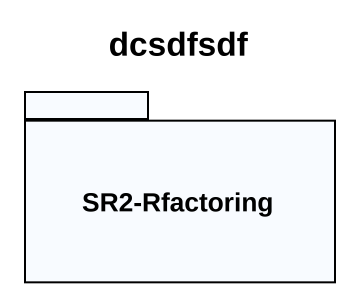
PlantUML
@startuml
title dcsdfsdf
package "SR2-Rfactoring" as SR2_Rfactoring {
}
@enduml
